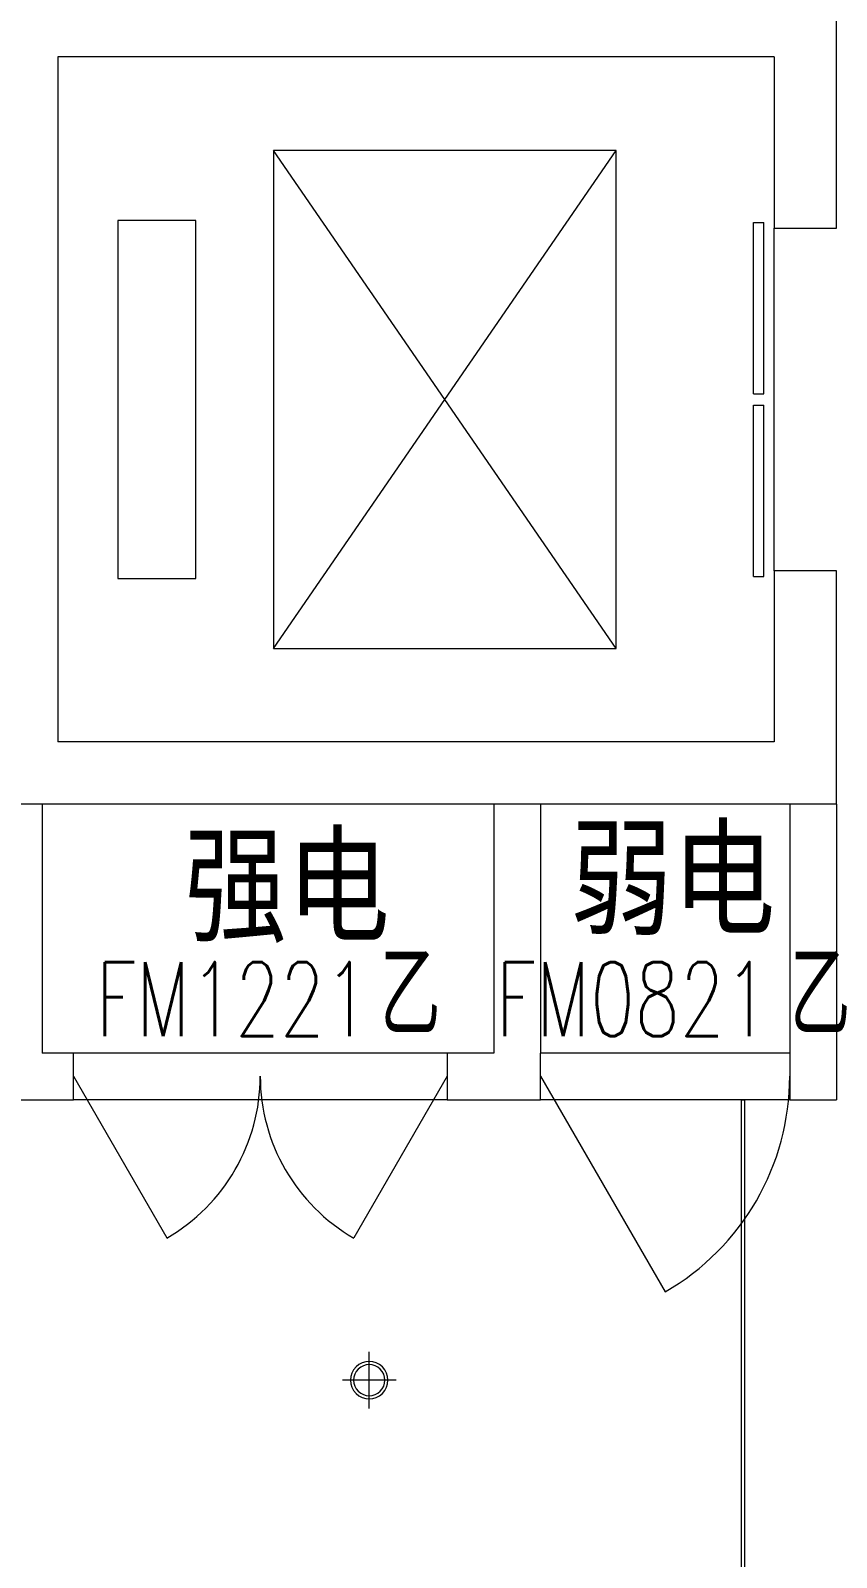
# Model space of a CAD drawing. Header units: millimetres. Extents: x 33621 to 401573, y -91663 to 133135.
# Drawn here: x 108409 to 110997, y -50780 to -45876 of the extents above; entities that cross this region are included whole.
import ezdxf

# ---------------------------------------------------------------- set-up
doc = ezdxf.new("R2010")
doc.units = ezdxf.units.MM
doc.header["$LTSCALE"] = 10
doc.linetypes.add('DOTE', pattern=[2.42, 2, -0.2, 0.02, -0.2])
doc.layers.get('0').update_dxf_attribs({"color": 253})
doc.layers.add('PUB_TEXT', color=253, linetype='Continuous')
doc.layers.add('WINDOW_TEXT', color=253, linetype='Continuous')
for name, color, linetype, lineweight in [('RC-LIGHT【天花灯具】', 253, 'Continuous', 0), ('RC-STR【天花细线】', 253, 'Continuous', 0), ('STAIR', 253, 'Continuous', 0), ('WALL', 253, 'Continuous', 0), ('Wall【墙体】', 253, 'Continuous', 0), ('WINDOW', 253, 'Continuous', 0)]:
    doc.layers.add(name, color=color, linetype=linetype, lineweight=lineweight)
doc.styles.add('_TCH_WINDOW', font='SIMPLEX', dxfattribs={"bigfont": 'GBCBIG'})
doc.styles.add('宋体', font='', dxfattribs={"width": 0.7})
doc.styles.get('宋体').set_extended_font_data('SimSun')

# ---------------------------------------------------------------- blocks, each defined once
blk = doc.blocks.new('$TCHSYS$LDOR22D')
for p, q in [((-0.5167, 0.8333), (-0.0167, 0.8333)), ((-0.5167, 0.8333), (-0.5167, 0.6667)), ((-0.0167, 0.8333), (-0.0167, 0.6667)), ((0.0167, 0.8333), (0.0167, 0.6667)), ((0.0167, 0.8333), (0.5167, 0.8333)), ((0.5167, 0.8333), (0.5167, 0.6667)), ((-0.5167, 0.6667), (-0.0167, 0.6667)), ((0.0167, 0.6667), (0.5167, 0.6667)), ((-0.5, 0.5), (0.5, 0.5))]:
    blk.add_line(p, q)
blk = doc.blocks.new('$DorLib2D$00000214')
at = {"color": 0}
blk.add_line((0.5, 0), (0, 0.866), dxfattribs=at)
blk.add_arc((0.5, 0), 1, 120, 180, dxfattribs=at)
blk = doc.blocks.new('$DorLib2D$00000215')
at = {"color": 0}
for p, q in [((-0.5, 0), (-0.25, 0.433)), ((0.5, 0), (0.25, 0.433))]:
    blk.add_line(p, q, dxfattribs=at)
for centre, start, end in [((-0.5, 0), 0, 60), ((0.5, 0), 120, 180)]:
    blk.add_arc(centre, 0.5, start, end, dxfattribs=at)
blk = doc.blocks.new('圆形筒灯')
at = {"color": 251, "linetype": 'DOTE', "ltscale": 43.504693}
blk.add_line((0, 90.6), (0, -90.6), dxfattribs=at)
at = {"color": 251, "linetype": 'DOTE', "ltscale": 41.297046}
blk.add_line((86, 0), (-86, 0), dxfattribs=at)
blk.add_ellipse((0, 0), major_axis=(-42.4, 42.4), ratio=1, start_param=2.355868237233172, end_param=8.639053544412757)
at = {"color": 251}
blk.add_ellipse((0, 0), major_axis=(35.4, 35.4), ratio=1, start_param=5.49871431692557, end_param=11.78189962410516, dxfattribs=at)

msp = doc.modelspace()

# ---------------------------------------------------------------- linework, layer by layer
at = {"layer": 'RC-STR【天花细线】'}
msp.add_lwpolyline([(110691.5, -49310.6), (110701.5, -49310.6), (110701.5, -51110.6), (110691.5, -51110.6)], close=True, dxfattribs=at)
at = {"layer": 'STAIR'}
for p, q in [((110289.3, -47860.6), (109189.3, -46260.6)), ((109189.3, -47860.6), (110289.3, -46260.6)), ((109189.3, -46260.6), (109189.3, -47860.6)), ((110289.3, -46260.6), (109189.3, -46260.6)), ((110289.3, -47860.6), (110289.3, -46260.6)), ((108689.3, -46485.6), (108689.3, -47635.6)), ((108939.3, -46485.6), (108689.3, -46485.6)), ((108939.3, -47635.6), (108939.3, -46485.6)), ((108689.3, -47635.6), (108939.3, -47635.6)), ((109189.3, -47860.6), (110289.3, -47860.6))]:
    msp.add_line(p, q, dxfattribs=at)
at = {"layer": 'WALL'}
for p, q in [((110996.5, -46510.6), (110996.5, -45760.6)), ((110796.5, -45960.6), (108496.5, -45960.6)), ((108496.5, -45960.6), (108496.5, -48160.6)), ((110796.5, -45960.6), (110796.5, -46510.6)), ((110796.5, -46510.6), (110996.5, -46510.6)), ((110996.5, -47610.6), (110796.5, -47610.6)), ((110796.5, -47610.6), (110796.5, -48160.6)), ((110996.5, -48360.6), (110996.5, -47610.6)), ((110796.5, -48160.6), (108496.5, -48160.6)), ((110996.5, -48360.6), (108296.5, -48360.6))]:
    msp.add_line(p, q, dxfattribs=at)
at = {"layer": 'Wall【墙体】', "color": 6}
for p, q in [((108446.5, -48360.6), (108296.5, -48360.6)), ((108446.5, -48360.6), (108446.5, -49160.6)), ((109896.5, -48360.6), (109896.5, -49160.6)), ((110046.5, -48360.6), (109896.5, -48360.6)), ((110046.5, -48360.6), (110046.5, -49160.6)), ((110846.5, -48360.6), (110846.5, -49160.6)), ((110996.5, -48360.6), (110846.5, -48360.6)), ((110996.5, -48360.6), (110996.5, -49310.6)), ((108546.5, -49160.6), (108446.5, -49160.6)), ((108546.5, -49310.6), (108546.5, -49160.6)), ((109896.5, -49160.6), (109746.5, -49160.6)), ((109746.5, -49160.6), (109746.5, -49310.6)), ((110046.5, -49310.6), (110046.5, -49160.6)), ((110846.5, -49160.6), (110846.5, -49310.6)), ((108296.5, -49310.6), (108546.5, -49310.6)), ((109746.5, -49310.6), (109971.5, -49310.6)), ((109971.5, -49310.6), (110046.5, -49310.6)), ((110846.5, -49310.6), (110996.5, -49310.6))]:
    msp.add_line(p, q, dxfattribs=at)
at = {"layer": 'WINDOW'}
for p, q in [((109746.5, -49160.6), (108546.5, -49160.6)), ((110846.5, -49160.6), (110046.5, -49160.6)), ((109746.5, -49310.6), (108546.5, -49310.6)), ((110846.5, -49310.6), (110046.5, -49310.6))]:
    msp.add_line(p, q, dxfattribs=at)

# ---------------------------------------------------------------- block references
at = {"layer": 'RC-LIGHT【天花灯具】', "xscale": -1, "rotation": 180}
msp.add_blockref('圆形筒灯', (109496.5, -50210.6), dxfattribs=at)
at = {"layer": 'WINDOW'}
for name, p, xscale, yscale, zscale, rotation in [('$TCHSYS$LDOR22D', (110896.5, -47060.6), -1100, -200, -1100, 270), ('$DorLib2D$00000215', (109146.5, -49234.4), 1200, 1200, 1200, 180), ('$DorLib2D$00000214', (110446.5, -49234.4), 800, 800, 800, 180)]:
    msp.add_blockref(name, p, dxfattribs=dict(at, xscale=xscale, yscale=yscale, zscale=zscale, rotation=rotation))

# ---------------------------------------------------------------- texts
at = {"layer": 'PUB_TEXT', "style": '宋体', "width": 0.8}
for s, p in [('弱电', (110140.5, -48747.7)), ('强电', (108902.7, -48770.3))]:
    msp.add_text(s, height=302.11, dxfattribs=at).set_placement(p)
at = {"layer": 'WINDOW_TEXT', "style": '_TCH_WINDOW'}
for p in [(109531, -49105.6), (110847, -49105.6)]:
    msp.add_text('乙', height=270.1, dxfattribs=at).set_placement(p)
at = {"layer": 'WINDOW_TEXT', "style": '_TCH_WINDOW', "width": 0.705882}
for s, p in [('FM1221', (108619, -49105.6)), ('FM0821', (109903, -49105.6))]:
    msp.add_text(s, height=238, dxfattribs=at).set_placement(p)

doc.saveas('drawing.dxf')
